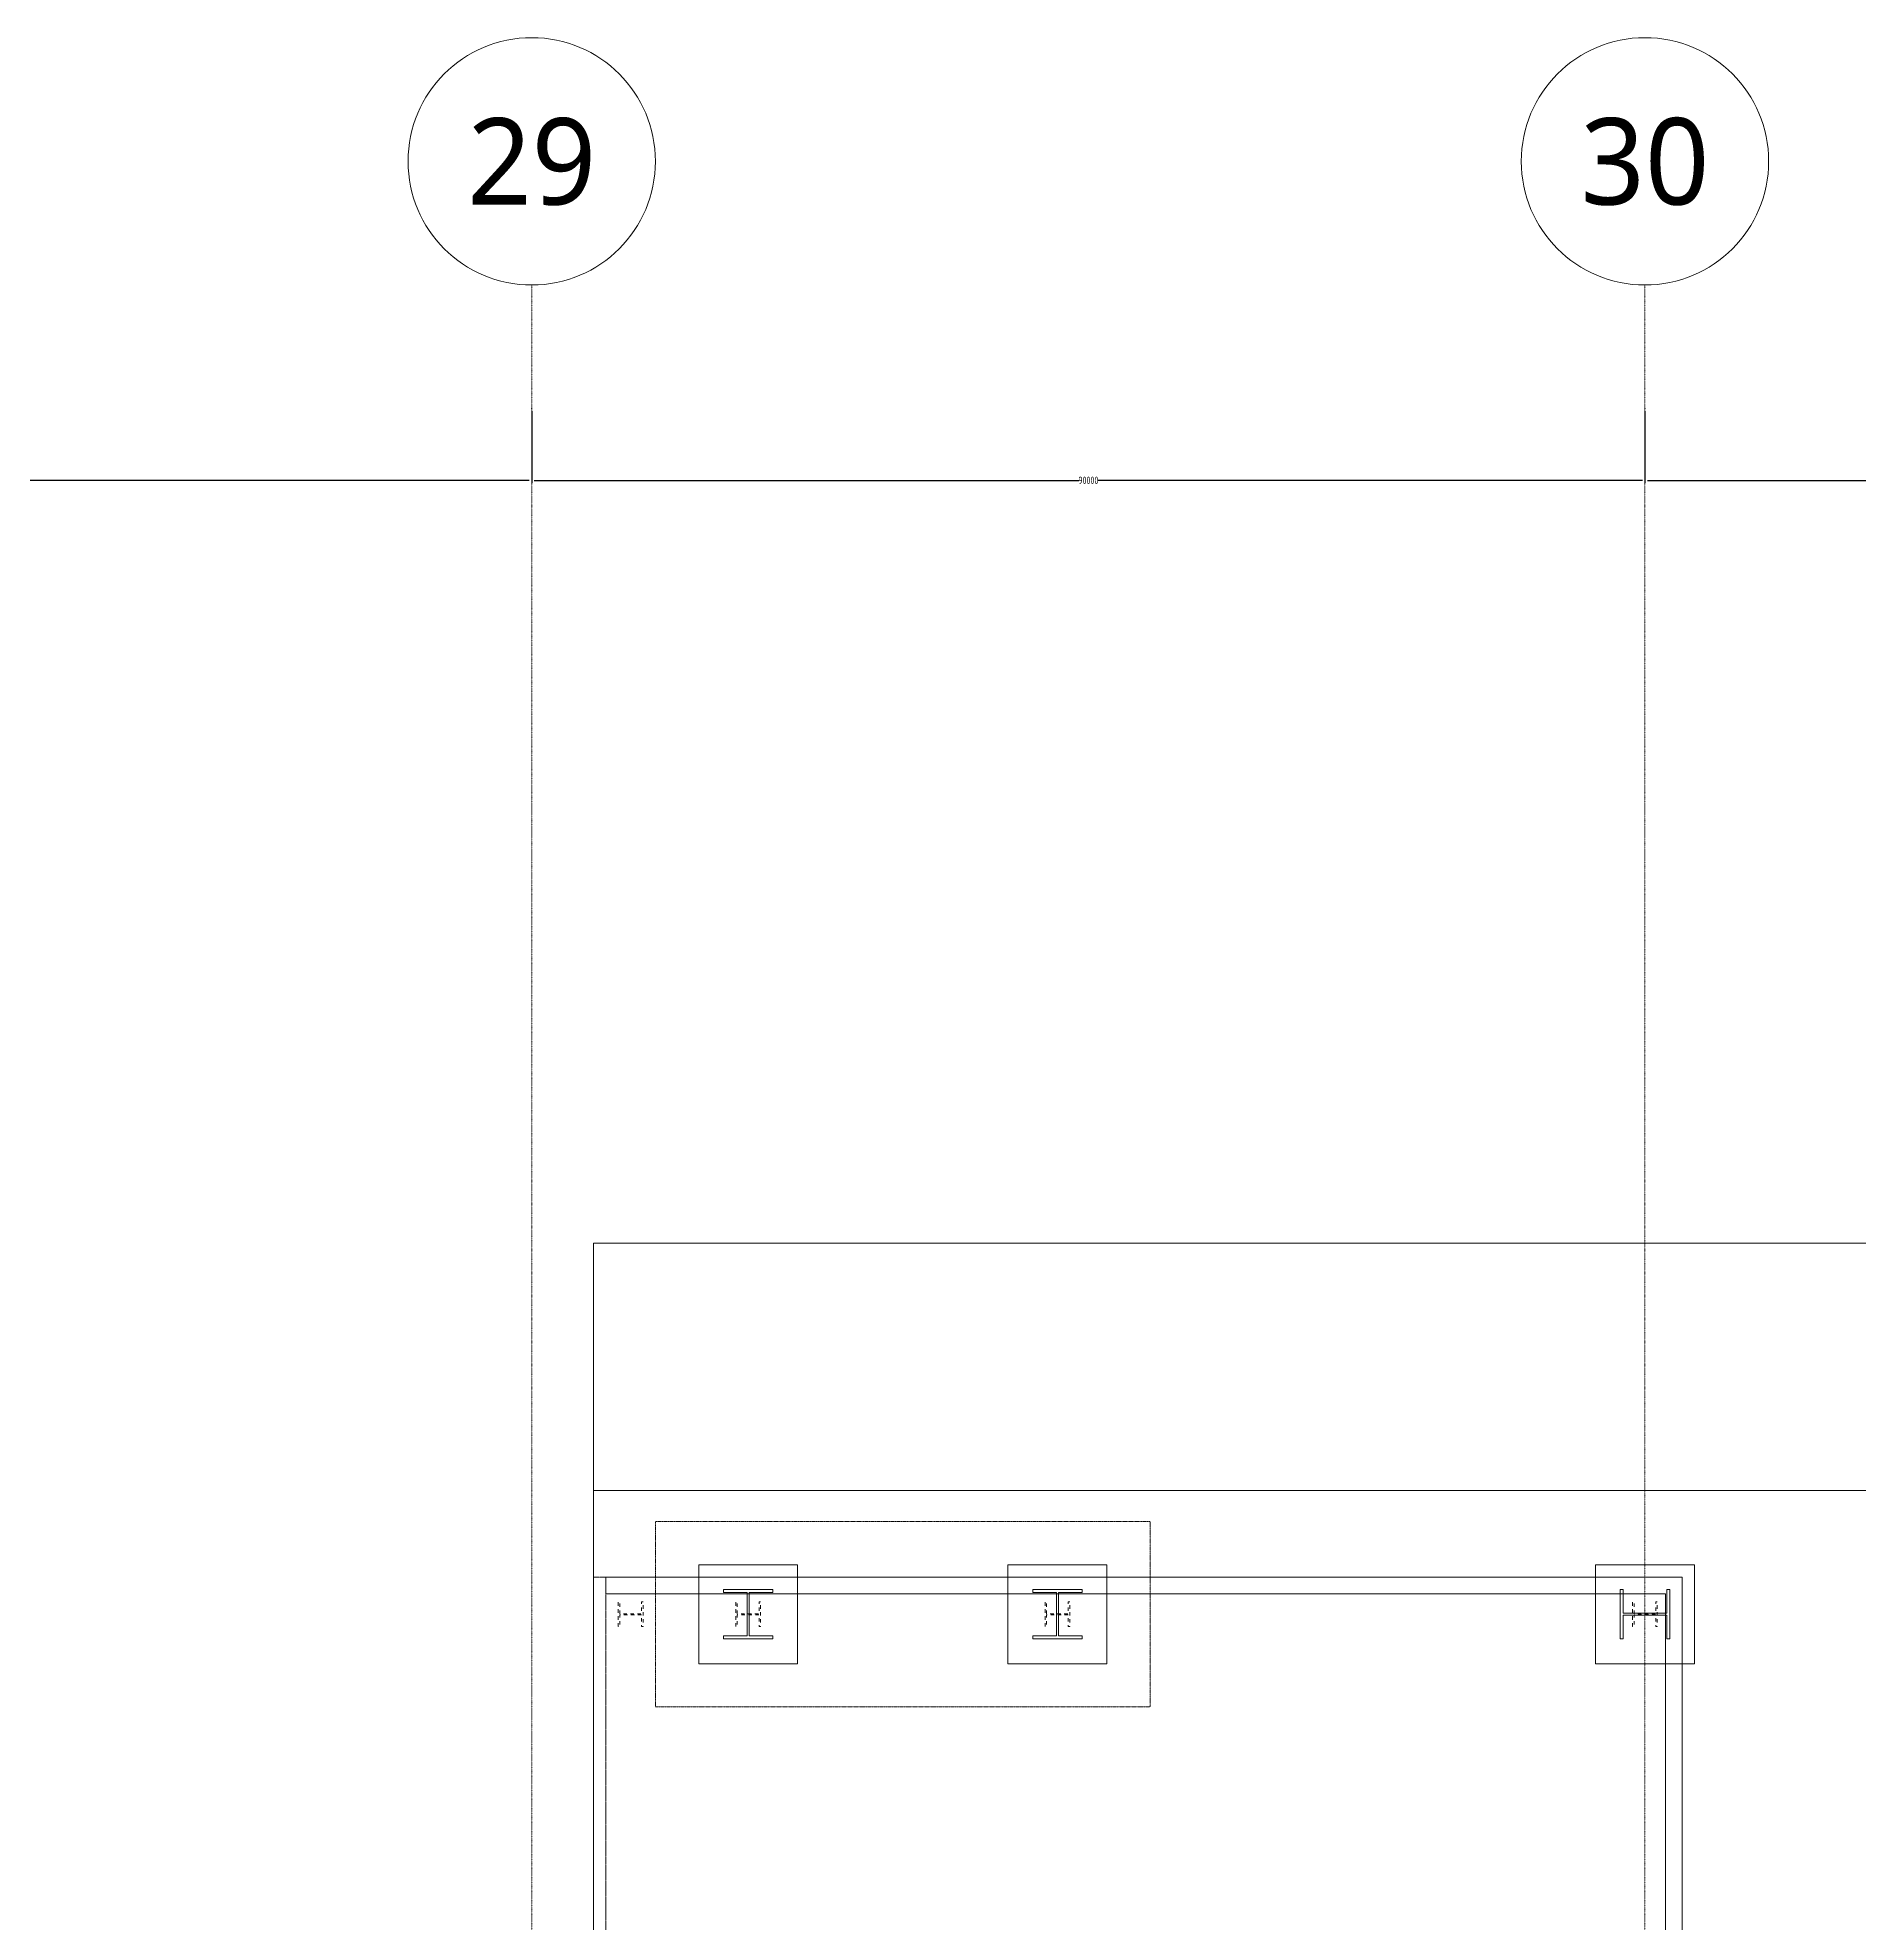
# Model space of a CAD drawing. Extents: x -76427 to 292734, y -42117 to 131250.
# Drawn here: x 239606 to 254325, y 116008 to 131250 of the extents above; entities that cross this region are included whole.
import ezdxf
from ezdxf.enums import TextEntityAlignment as Align

# ---------------------------------------------------------------- set-up
doc = ezdxf.new("R2010")
doc.units = 0
doc.header["$LTSCALE"] = 10
for name, pattern in [('H12PL1$0$DOTK1', [0.01, 0.005, -0.005]), ('H12PL1$0$HIDDENK2', [0.05, 0.025, -0.025]), ('H12PL1$0$JJP_三點線', [0.9, 0.3, -0.15, 0, -0.15, 0, -0.15, 0, -0.15]), ('H12PL1$0$JJP_虛線(退縮線、投影線、地下室範圍、非屬本工程、圖面分區)', [0.45, 0.3, -0.15]), ('H12PL1$0$TAI_虛線', [5.644, 2.822, -2.822])]:
    doc.linetypes.add(name, pattern=pattern)
for name, color, linetype in [('H12PL1$0$A-DIM', 252, 'Continuous'), ('H12PL1$0$A-WALL-EX', 252, 'Continuous'), ('H12PL1$0$L10_14_SITE', 252, 'Continuous'), ('H12PL1$0$L10_14_SUGATA2', 252, 'Continuous'), ('H12PL1$0$L10_14_SUGATA3', 252, 'Continuous'), ('H12PL1$0$L10_14_SUGATAD', 252, 'Continuous'), ('H12PL1$0$L10_14_渡り廊下', 252, 'Continuous'), ('H12PL1$0$S-COL', 252, 'Continuous'), ('H12PL1$0$S-GRID', 252, 'Continuous')]:
    doc.layers.add(name, color=color, linetype=linetype)
doc.styles.add('H12PL1$0$dim-txt', font='isocp.shx', dxfattribs={"width": 0.7, "bigfont": 'chineset.shx'})
doc.styles.add('H12PL1$0$Standard', font='', dxfattribs={"width": 0.8})
doc.styles.get('H12PL1$0$Standard').set_extended_font_data('Microsoft JhengHei')
doc.dimstyles.new('H12PL1$0$ARCH-dim-200MM', dxfattribs={"dimscale": 200, "dimtxt": 0.3, "dimasz": 0.1, "dimexe": 0.1, "dimexo": 0.1, "dimgap": 0.05, "dimtad": 1, "dimdec": 0, "dimlfac": 10, "dimrnd": 0.5, "dimdsep": 46, "dimtxsty": 'H12PL1$0$dim-txt', "dimblk": 'H12PL1$0$_Dot', "dimcen": 2, "dimclrd": 256, "dimclre": 256, "dimclrt": 256, "dimadec": 0, "dimazin": 0, "dimtfac": 1, "dimtix": 1, "dimtmove": 2, "dimatfit": 3, "dimldrblk": 'H12PL1$0$_OBLIQUE', "dimfxl": 1, "dimtvp": 1, "dimtolj": 1, "dimarcsym": 0})

# ---------------------------------------------------------------- blocks, each defined once
blk = doc.blocks.new('*D126')
at = {"layer": 'DEFPOINTS', "color": 0, "linetype": 'Continuous', "transparency": 16777216}
for p in [(235200, 128250), (243600, 128250), (243600, 127670)]:
    blk.add_point(p, dxfattribs=at)
at = {"layer": 'H12PL1$0$A-DIM', "linetype": 'Continuous', "lineweight": -2, "transparency": 16777216}
for p, q in [((235200, 128230), (235200, 127650)), ((243600, 128230), (243600, 127650)), ((235220, 127670), (239321, 127670)), ((243580, 127670), (239479, 127670))]:
    blk.add_line(p, q, dxfattribs=at)
at = {"layer": 'H12PL1$0$A-DIM', "linetype": 'Continuous', "lineweight": 0, "transparency": 16777216, "insert": (239400, 127670), "char_height": 60, "attachment_point": 5, "style": 'H12PL1$0$dim-txt'}
blk.add_mtext('\\A1;84000', dxfattribs=at)
blk = doc.blocks.new('H12PL1$0$_Dot')
blk = doc.blocks.new('H12PL1$0$_OBLIQUE')
at = {"color": 0, "linetype": 'ByBlock', "lineweight": -2}
blk.add_line((-0.5, -0.5), (0.5, 0.5), dxfattribs=at)
blk = doc.blocks.new('*D127')
at = {"layer": 'DEFPOINTS', "color": 0, "linetype": 'Continuous', "transparency": 16777216}
for p in [(243600, 128250), (252600, 128250), (252600, 127670)]:
    blk.add_point(p, dxfattribs=at)
at = {"layer": 'H12PL1$0$A-DIM', "linetype": 'Continuous', "lineweight": -2, "transparency": 16777216}
for p, q in [((243600, 128230), (243600, 127650)), ((252600, 128230), (252600, 127650)), ((243620, 127670), (248022, 127670)), ((252580, 127670), (248178, 127670))]:
    blk.add_line(p, q, dxfattribs=at)
at = {"layer": 'H12PL1$0$A-DIM', "linetype": 'Continuous', "lineweight": 0, "transparency": 16777216, "insert": (248100, 127670), "char_height": 60, "attachment_point": 5, "style": 'H12PL1$0$dim-txt'}
blk.add_mtext('\\A1;90000', dxfattribs=at)
blk = doc.blocks.new('*D128')
at = {"layer": 'DEFPOINTS', "color": 0, "linetype": 'Continuous', "transparency": 16777216}
for p in [(252600, 128250), (261600, 128250), (261600, 127670)]:
    blk.add_point(p, dxfattribs=at)
at = {"layer": 'H12PL1$0$A-DIM', "linetype": 'Continuous', "lineweight": -2, "transparency": 16777216}
for p, q in [((252600, 128230), (252600, 127650)), ((261600, 128230), (261600, 127650)), ((252620, 127670), (257022, 127670)), ((261580, 127670), (257178, 127670))]:
    blk.add_line(p, q, dxfattribs=at)
at = {"layer": 'H12PL1$0$A-DIM', "linetype": 'Continuous', "lineweight": 0, "transparency": 16777216, "insert": (257100, 127670), "char_height": 60, "attachment_point": 5, "style": 'H12PL1$0$dim-txt'}
blk.add_mtext('\\A1;90000', dxfattribs=at)
blk = doc.blocks.new('H12PL1')
at = {"layer": 'H12PL1$0$A-WALL-EX', "linetype": 'H12PL1$0$JJP_虛線(退縮線、投影線、地下室範圍、非屬本工程、圖面分區)', "lineweight": 0, "flags": 128}
for points in [[(252765, 118800), (244200, 118800)], [(244200, 118800), (244200, 118665)], [(252900, 118800), (252765, 118800)], [(252900, 115135), (252900, 118800)], [(244200, 118665), (252765, 118665)], [(252765, 118665), (252765, 115135)]]:
    blk.add_lwpolyline(points, dxfattribs=at)
at = {"layer": 'H12PL1$0$L10_14_SITE', "lineweight": 0}
blk.add_line((262200, 119500), (244100, 119500), dxfattribs=at)
at = {"layer": 'H12PL1$0$L10_14_SUGATA2', "lineweight": 0, "flags": 128}
blk.add_lwpolyline([(262200, 121500), (244100, 121500), (244100, 113800), (243600, 113800), (243600, 114950), (235150, 114950), (235150, 106200), (234550, 106200), (234550, 106950), (201650, 106950), (201650, 106200), (201050, 106200), (201050, 114950), (199050, 114950), (199050, 111550), (199850, 111550), (199850, 111050), (191950, 111050), (191950, 111850), (189850, 111850), (189850, 111050), (189350, 111050), (189350, 114950), (145050, 114950)], dxfattribs=at)
at = {"layer": 'H12PL1$0$L10_14_SUGATA3', "lineweight": 0, "flags": 128}
for points in [[(244950, 118900), (244950, 118100), (245750, 118100), (245750, 118900)], [(247450, 118900), (247450, 118100), (248250, 118100), (248250, 118900)], [(252200, 118900), (252200, 118100), (253000, 118100), (253000, 118900)]]:
    blk.add_lwpolyline(points, close=True, dxfattribs=at)
at = {"layer": 'H12PL1$0$L10_14_SUGATAD', "linetype": 'H12PL1$0$HIDDENK2', "lineweight": 0, "flags": 128}
blk.add_lwpolyline([(248600, 119250), (244600, 119250), (244600, 117750), (248600, 117750)], close=True, dxfattribs=at)
at = {"layer": 'H12PL1$0$L10_14_渡り廊下', "linetype": 'H12PL1$0$DOTK1', "lineweight": 0}
blk.add_line((244200, 115000), (244200, 118800), dxfattribs=at)
at = {"layer": 'H12PL1$0$L10_14_渡り廊下', "linetype": 'H12PL1$0$DOTK1', "lineweight": 0, "flags": 128}
blk.add_lwpolyline([(248150, 90150), (248150, 115000), (252900, 115000), (252900, 118800), (244100, 118800)], dxfattribs=at)
at = {"layer": 'H12PL1$0$S-COL', "linetype": 'H12PL1$0$TAI_虛線', "lineweight": 0, "flags": 128}
for points in [[(244500, 118600), (244488, 118600), (244488, 118504), (244312, 118504), (244312, 118600), (244300, 118600), (244300, 118400), (244312, 118400), (244312, 118496), (244488, 118496), (244488, 118400), (244500, 118400)], [(245450, 118600), (245438, 118600), (245438, 118504), (245262, 118504), (245262, 118600), (245250, 118600), (245250, 118400), (245262, 118400), (245262, 118496), (245438, 118496), (245438, 118400), (245450, 118400)], [(247950, 118600), (247938, 118600), (247938, 118504), (247762, 118504), (247762, 118600), (247750, 118600), (247750, 118400), (247762, 118400), (247762, 118496), (247938, 118496), (247938, 118400), (247950, 118400)], [(252700, 118600), (252688, 118600), (252688, 118504), (252512, 118504), (252512, 118600), (252500, 118600), (252500, 118400), (252512, 118400), (252512, 118496), (252688, 118496), (252688, 118400), (252700, 118400)]]:
    blk.add_lwpolyline(points, close=True, dxfattribs=at)
at = {"layer": 'H12PL1$0$S-COL', "lineweight": 0, "flags": 128}
for points in [[(245150, 118300), (245550, 118300), (245550, 118324), (245358, 118324), (245358, 118676), (245550, 118676), (245550, 118700), (245150, 118700), (245150, 118676), (245342, 118676), (245342, 118324), (245150, 118324)], [(247650, 118300), (248050, 118300), (248050, 118324), (247858, 118324), (247858, 118676), (248050, 118676), (248050, 118700), (247650, 118700), (247650, 118676), (247842, 118676), (247842, 118324), (247650, 118324)], [(252400, 118700), (252400, 118300), (252424, 118300), (252424, 118492), (252776, 118492), (252776, 118300), (252800, 118300), (252800, 118700), (252776, 118700), (252776, 118508), (252424, 118508), (252424, 118700)]]:
    blk.add_lwpolyline(points, close=True, dxfattribs=at)
at = {"layer": 'H12PL1$0$S-GRID', "linetype": 'H12PL1$0$JJP_三點線', "lineweight": 0}
for p, q in [((243600, 128250), (243600, 129250)), ((252600, 128250), (252600, 129250)), ((243600, 128250), (243600, -28000)), ((252600, 128250), (252600, -28000))]:
    blk.add_line(p, q, dxfattribs=at)
at = {"layer": 'H12PL1$0$S-GRID', "lineweight": 0}
for centre in [(243600, 130250), (252600, 130250)]:
    blk.add_circle(centre, 1000, dxfattribs=at)
at = {"layer": 'H12PL1$0$S-GRID', "linetype": 'H12PL1$0$JJP_三點線', "lineweight": 0}
for p in [(243600, 128250), (243600, 128250), (252600, 128250), (252600, 128250)]:
    blk.add_point(p, dxfattribs=at)
at = {"layer": 'H12PL1$0$S-GRID', "style": 'H12PL1$0$Standard'}
for s, p in [('29', (243600, 130600)), ('30', (252600, 130600))]:
    blk.add_text(s, height=700, dxfattribs=at).set_placement(p, align=Align.TOP_CENTER)
at = {"layer": 'H12PL1$0$A-DIM', "linetype": 'Continuous', "lineweight": 0}
for base, p1, p2, picture, middle in [((243600, 127670), (235200, 128250), (243600, 128250), '*D126', (239400, 127670)), ((252600, 127670), (243600, 128250), (252600, 128250), '*D127', (248100, 127670)), ((261600, 127670), (252600, 128250), (261600, 128250), '*D128', (257100, 127670))]:
    dim = blk.add_linear_dim(base=base, p1=p1, p2=p2, dimstyle='H12PL1$0$ARCH-dim-200MM', dxfattribs=at)
    dim.commit()
    dim.dimension.update_dxf_attribs({"geometry": picture, "text_midpoint": middle, "dimtype": 128})

msp = doc.modelspace()

# ---------------------------------------------------------------- block references
msp.add_blockref('H12PL1', (0, 0))

doc.saveas('drawing.dxf')
